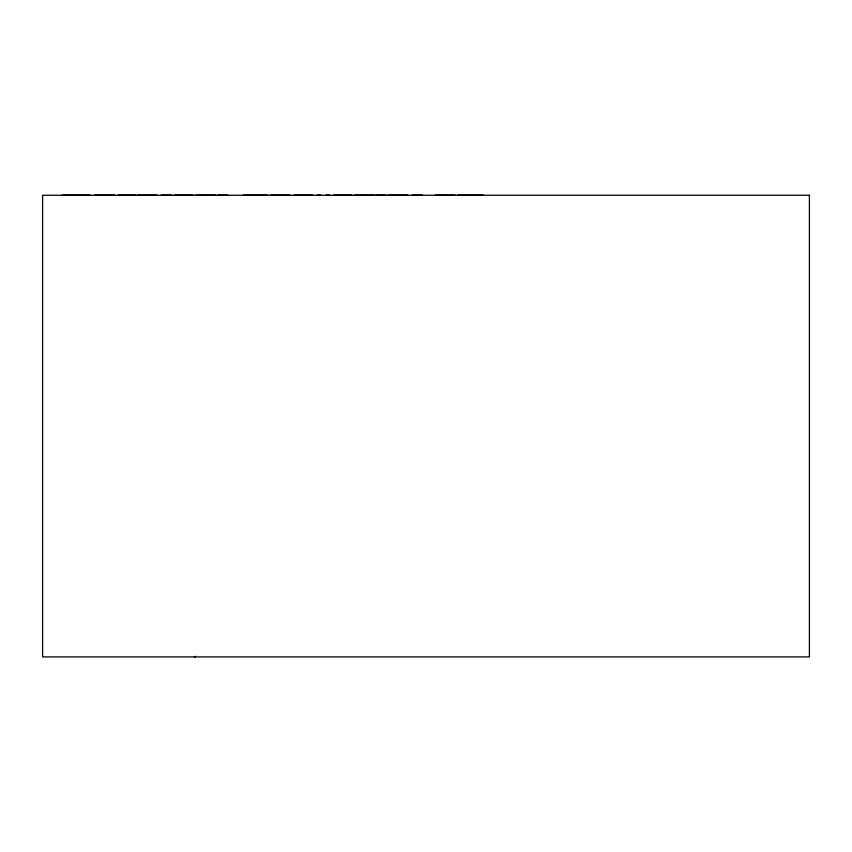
<?xml version="1.0" encoding="UTF-8"?>
<svg xmlns="http://www.w3.org/2000/svg" width="852" height="852" viewBox="0 0 852 852"><rect width="100%" height="100%" fill="white"/><g stroke="black" fill="none" stroke-linecap="round" stroke-linejoin="round"><path stroke-width="1.28" d="M62.164 195.097L90.11 195.097M94.647 195.097L114.754 195.097M118.172 195.097L135.787 195.097M137.374 195.097L156.789 195.097M161.273 195.097L171.614 195.097M174.436 195.097L193.148 195.097M195.864 195.097L215.673 195.097M217.761 195.097L227.644 195.097M243.459 195.097L267.677 195.097M270.67 195.097L290.074 195.097M294.185 195.097L312.897 195.097M317.168 195.097L320.746 195.097M326.103 195.097L329.735 195.097M333.686 195.097L351.876 195.097M354.464 195.097L374.56 195.097M375.892 195.097L385.775 195.097M387.905 195.097L407.714 195.097M412.059 195.097L422.4 195.097M435.436 195.097L455.085 195.097M457.599 195.097L483.201 195.097M195.289 656.903L195.289 656.328L194.362 656.903M809.4 195.257L42.6 195.257L42.6 656.903L809.4 656.903L809.4 195.257"/></g></svg>
